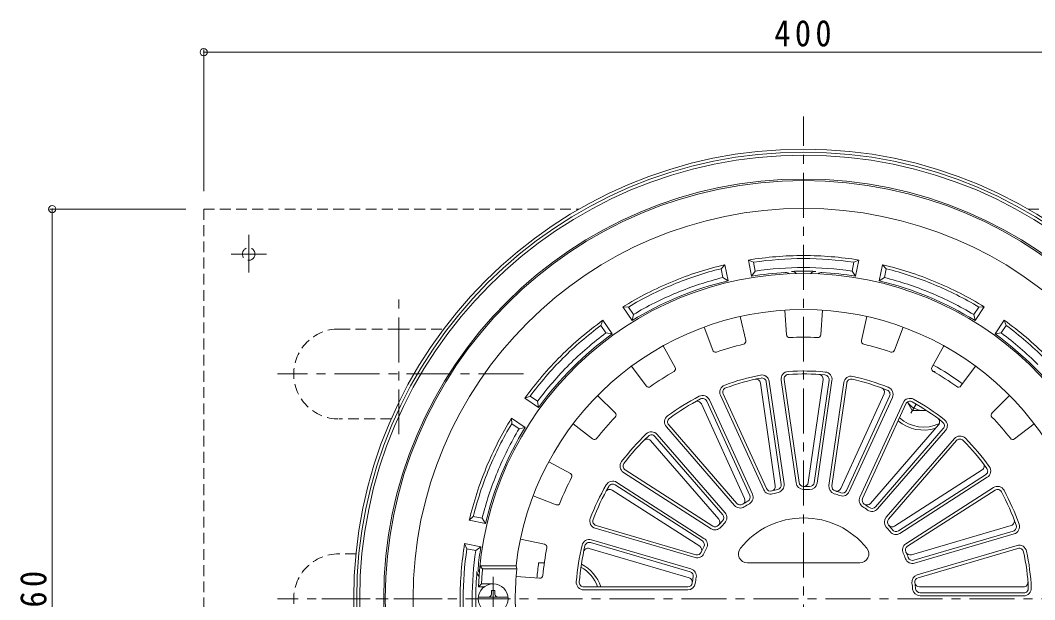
# Model space of a CAD drawing. Units: millimetres at full size, sheet at 1:3; details may follow other scales. Extents: x -699 to 802, y -582 to 582.
# Drawn here: x -541.6 to -203.4, y 389.2 to 582.5 of the extents above; entities that cross this region are included whole.
import ezdxf

# ---------------------------------------------------------------- set-up
doc = ezdxf.new("R2010")
doc.units = ezdxf.units.MM
doc.header["$LTSCALE"] = 3
doc.header["$PDMODE"] = 32
doc.header["$PDSIZE"] = 2.4
doc.linetypes.add('CHAIN1', pattern=[8, 5, -1, 1, -1])
doc.linetypes.add('DASHED1', pattern=[1.8, 1.2, -0.6])
for name, color, linetype, lineweight in [('0-0_通り芯', 3, 'Continuous', 9), ('0-1_躯体', 2, 'Continuous', 9), ('0-2_仕上', 6, 'Continuous', 9), ('0-4_その他', 7, 'Continuous', 9), ('0-8_041', 4, 'Continuous', 9), ('0-9_051', 2, 'DASHED1', 9)]:
    doc.layers.add(name, color=color, linetype=linetype, lineweight=lineweight)
doc.styles.add('ＭＳ ゴシック', font='')
doc.styles.get('ＭＳ ゴシック').set_extended_font_data('MS Gothic')

msp = doc.modelspace()

# ---------------------------------------------------------------- linework, layer by layer
at = {"layer": '0-0_通り芯', "linetype": 'CHAIN1'}
for p, q in [((-280.443, 228.623), (-280.443, 550.404)), ((-441.111, 389.513), (-121.591, 389.513))]:
    msp.add_line(p, q, dxfattribs=at)
at = {"layer": '0-0_通り芯'}
for radius, start, end in [(150, 0, 180), (149, 0, 180), (148, 0, 180), (150, 180, 0), (149, 180, 0), (148, 180, 0)]:
    msp.add_arc((-280.443, 389.513), radius, start, end, dxfattribs=at)
at = {"layer": '0-1_躯体'}
for p, q in [((-307.954, 499.629), (-306.691, 500.964)), ((-305.617, 495.567), (-306.691, 500.964)), ((-297.771, 497.127), (-298.844, 502.525)), ((-298.844, 502.525), (-297.166, 501.775)), ((-296.58, 498.829), (-297.166, 501.775)), ((-264.307, 498.829), (-263.721, 501.775)), ((-263.721, 501.775), (-262.042, 502.525)), ((-263.116, 497.127), (-262.042, 502.525)), ((-255.27, 495.567), (-254.196, 500.964)), ((-254.196, 500.964), (-252.932, 499.629)), ((-307.369, 496.683), (-307.954, 499.629)), ((-297.771, 497.127), (-296.58, 498.829)), ((-263.116, 497.127), (-264.307, 498.829)), ((-253.518, 496.683), (-252.932, 499.629)), ((-305.617, 495.567), (-307.368, 496.683)), ((-255.27, 495.567), (-253.518, 496.683)), ((-337.634, 482.305), (-340.692, 486.881)), ((-340.691, 486.881), (-338.853, 486.83)), ((-337.185, 484.333), (-338.853, 486.83)), ((-337.634, 482.305), (-337.185, 484.332)), ((-223.702, 484.333), (-222.033, 486.83)), ((-223.253, 482.305), (-223.702, 484.332)), ((-223.253, 482.305), (-220.195, 486.881)), ((-222.033, 486.83), (-220.195, 486.881)), ((-348, 480.719), (-347.343, 482.436)), ((-346.331, 478.221), (-348, 480.719)), ((-344.286, 477.86), (-347.343, 482.436)), ((-216.601, 477.86), (-213.544, 482.436)), ((-214.556, 478.221), (-212.887, 480.719)), ((-213.544, 482.436), (-212.887, 480.719)), ((-344.286, 477.86), (-346.331, 478.221)), ((-216.601, 477.86), (-214.556, 478.221)), ((-373.366, 456.413), (-371.649, 457.07)), ((-369.151, 455.401), (-371.649, 457.07)), ((-368.79, 453.356), (-373.366, 456.413)), ((-368.79, 453.356), (-369.151, 455.401)), ((-373.235, 446.704), (-377.811, 449.761)), ((-377.76, 447.923), (-377.811, 449.761)), ((-375.263, 446.255), (-377.76, 447.923)), ((-373.235, 446.704), (-375.262, 446.255)), ((-391.894, 415.761), (-390.559, 417.024)), ((-387.613, 416.438), (-390.559, 417.024)), ((-386.496, 414.687), (-387.613, 416.438)), ((-386.497, 414.687), (-391.894, 415.761)), ((-388.057, 406.841), (-393.455, 407.914)), ((-392.705, 406.236), (-393.455, 407.914)), ((-389.759, 405.65), (-392.705, 406.236)), ((-388.057, 406.841), (-389.759, 405.65)), ((-366.873, 401.664), (-368.789, 401.513)), ((-366.894, 401.513), (-368.789, 401.513))]:
    msp.add_line(p, q, dxfattribs=at)
for radius in [140, 139.5, 130.209]:
    msp.add_circle((-280.443, 389.513), radius, dxfattribs=at)
for centre, radius, start, end in [((-280.443, 389.513), 114.5, 90.00002, 99.24802), ((-280.443, 389.513), 114.5, 80.752, 90), ((-280.443, 389.513), 114.5, 103.252, 112.5), ((-280.443, 389.513), 113.5, 90, 98.47247), ((-280.443, 389.513), 113.5, 81.52753, 90), ((-280.443, 389.513), 114.5, 67.50002, 76.74802), ((-280.443, 389.513), 113.5, 104.02753, 112.5), ((-280.443, 389.513), 109, 93.22299, 99.14691), ((-280.443, 389.513), 110.5, 90, 98.397), ((-286.443, 496.345), 2, 51.45573, 93.67513), ((-280.443, 389.513), 109.288, 87.86333, 92.13663), ((-284.443, 496.726), 2, 39.02582, 92.13672), ((-280.443, 389.513), 110.5, 81.603, 90), ((-276.443, 496.726), 2, 87.86328, 140.9741), ((-274.443, 496.345), 2, 86.32416, 128.54408), ((-280.443, 389.513), 109, 80.85309, 86.77696), ((-280.443, 389.513), 113.5, 67.5, 75.97247), ((-280.443, 389.513), 114.5, 112.50002, 121.74802), ((-280.443, 389.513), 113.5, 112.5, 120.97247), ((-280.443, 389.513), 109, 103.35309, 121.64691), ((-280.443, 389.513), 110.5, 104.103, 112.5), ((-280.443, 389.513), 109, 58.35309, 76.64691), ((-280.443, 389.513), 110.5, 67.5, 75.897), ((-280.443, 389.513), 113.5, 59.02753, 67.5), ((-280.443, 389.513), 114.5, 58.252, 67.5), ((-280.443, 389.513), 110.5, 112.5, 120.897), ((-280.443, 389.513), 110.5, 59.103, 67.5), ((-280.443, 389.513), 114.5, 125.752, 135), ((-280.443, 389.513), 113.5, 126.52753, 135), ((-280.443, 389.513), 114.5, 45.00002, 54.24802), ((-280.443, 389.513), 113.5, 45, 53.47247), ((-280.443, 389.513), 109, 125.85309, 144.14691), ((-280.443, 389.513), 110.5, 126.603, 135), ((-280.443, 389.513), 109, 35.85309, 54.14691), ((-280.443, 389.513), 110.5, 45, 53.397), ((-280.443, 389.513), 114.5, 135.00002, 144.24802), ((-280.443, 389.513), 113.5, 135, 143.47247), ((-280.443, 389.513), 110.5, 135, 143.397), ((-280.444, 389.513), 89.156, 53.54833, 60.99693), ((-240.443, 458.795), 12, 227.97472, 295.97175), ((-280.443, 389.513), 109, 148.35309, 166.64691), ((-280.443, 389.513), 114.5, 148.252, 157.5), ((-280.443, 389.513), 113.5, 149.02753, 157.5), ((-240.443, 458.795), 13, 229.35754, 288.06546), ((-280.443, 389.513), 110.5, 149.103, 157.5), ((-280.443, 389.513), 114.5, 157.50002, 166.74802), ((-280.443, 389.513), 113.5, 157.5, 165.97247), ((-280.443, 389.513), 110.5, 157.5, 165.897), ((-280.443, 389.513), 114.5, 170.752, 180), ((-280.443, 389.513), 113.5, 171.52753, 180), ((-280.443, 389.513), 109, 170.85307, 174.63744), ((-280.443, 389.513), 110.5, 171.603, 180), ((-386.975, 399.513), 2, 174.63765, 216.40403), ((-280.444, 389.513), 89.156, 172.26477, 175.54241), ((-360.443, 389.513), 12, 19.47154, 61.40288), ((-360.443, 389.513), 13, 17.92051, 63.00917), ((-280.443, 389.513), 109.288, 175.188, 180), ((-387.353, 398.513), 2, 175.18823, 228.30456), ((-280.443, 389.513), 114.5, 180, 189.248), ((-280.443, 389.513), 113.5, 180, 188.47247), ((-280.443, 389.513), 110.5, 180, 188.397), ((-280.443, 389.513), 109.288, 180, 184.812)]:
    msp.add_arc(centre, radius, start, end, dxfattribs=at)
at = {"layer": '0-2_仕上'}
for p, q in [((-301.559, 483.675), (-299.759, 475.648)), ((-286.711, 485.81), (-286.177, 477.601)), ((-274.175, 485.81), (-274.709, 477.601)), ((-259.328, 483.675), (-261.128, 475.648)), ((-313.587, 480.143), (-310.762, 472.417)), ((-247.299, 480.143), (-250.125, 472.417)), ((-327.232, 473.912), (-323.243, 466.717)), ((-233.655, 473.912), (-237.643, 466.717)), ((-337.778, 467.134), (-332.89, 460.517)), ((-223.109, 467.134), (-227.996, 460.517)), ((-294.833, 461.492), (-289.897, 427.161)), ((-292.871, 461.898), (-287.951, 427.676)), ((-291.881, 462.04), (-286.961, 427.818)), ((-287.905, 462.488), (-282.969, 428.158)), ((-286.915, 462.631), (-281.979, 428.3)), ((-273.972, 462.631), (-278.908, 428.3)), ((-271.975, 462.467), (-276.895, 428.245)), ((-270.985, 462.325), (-275.905, 428.103)), ((-267.043, 461.634), (-271.979, 427.304)), ((-266.053, 461.492), (-270.989, 427.161)), ((-349.114, 457.311), (-343.26, 451.531)), ((-308.162, 457.43), (-293.754, 425.881)), ((-307.252, 457.846), (-292.844, 426.296)), ((-253.634, 457.846), (-268.043, 426.296)), ((-251.764, 457.127), (-266.127, 425.677)), ((-250.855, 456.711), (-265.217, 425.261)), ((-211.772, 457.311), (-217.626, 451.532)), ((-314.529, 454.522), (-300.121, 422.973)), ((-312.761, 455.465), (-298.398, 424.015)), ((-311.851, 455.88), (-297.489, 424.431)), ((-247.267, 454.938), (-261.675, 423.388)), ((-246.357, 454.522), (-260.765, 422.973)), ((-357.324, 447.837), (-350.77, 442.865)), ((-326.173, 446.87), (-303.46, 420.658)), ((-325.418, 447.525), (-302.705, 421.313)), ((-235.469, 447.525), (-258.182, 421.313)), ((-203.563, 447.837), (-210.117, 442.865)), ((-330.032, 443.688), (-307.391, 417.559)), ((-329.277, 444.343), (-306.636, 418.214)), ((-233.877, 446.308), (-256.518, 420.179)), ((-233.121, 445.653), (-255.763, 419.524)), ((-331.464, 442.286), (-308.751, 416.074)), ((-230.179, 442.941), (-252.892, 416.729)), ((-229.423, 442.286), (-252.136, 416.074)), ((-365.434, 435.218), (-358.188, 431.322)), ((-340.48, 431.663), (-311.302, 412.911)), ((-339.939, 432.504), (-310.762, 413.753)), ((-220.947, 432.504), (-250.125, 413.753)), ((-219.763, 430.888), (-248.848, 412.196)), ((-219.222, 430.047), (-248.307, 411.355)), ((-343.287, 427.523), (-314.201, 408.831)), ((-342.746, 428.364), (-313.66, 409.672)), ((-217.163, 426.615), (-246.34, 407.864)), ((-370.641, 423.815), (-362.952, 420.891)), ((-344.265, 425.774), (-315.087, 407.023)), ((-216.622, 425.774), (-245.8, 407.023)), ((-349.923, 413.041), (-316.644, 403.27)), ((-349.641, 414.001), (-316.363, 404.229)), ((-211.245, 414.001), (-244.524, 404.229)), ((-374.867, 409.422), (-366.818, 407.725)), ((-351.168, 409.238), (-317.994, 399.497)), ((-210.564, 412.116), (-243.738, 402.376)), ((-210.282, 411.157), (-243.456, 401.416)), ((-351.895, 406.325), (-318.617, 396.553)), ((-351.45, 408.278), (-318.276, 398.538)), ((-209.273, 407.284), (-242.552, 397.513)), ((-208.991, 406.325), (-242.27, 396.553)), ((-387.477, 399.513), (-388.384, 400.513)), ((-388.384, 400.513), (-376.314, 400.513)), ((-387.477, 399.513), (-376.045, 399.513)), ((-376.314, 400.513), (-376.045, 399.509)), ((-261.708, 401.513), (-299.178, 401.513)), ((-376.276, 396.984), (-368.45, 396.374)), ((-387.827, 394.514), (-388.87, 393.513)), ((-388.87, 393.513), (-386.943, 393.513)), ((-387.827, 394.514), (-383.943, 394.514)), ((-353.737, 393.513), (-319.054, 393.513)), ((-353.737, 392.513), (-319.054, 392.513)), ((-207.149, 393.513), (-241.833, 393.513)), ((-207.027, 391.513), (-241.601, 391.513)), ((-207.027, 390.513), (-241.601, 390.513))]:
    msp.add_line(p, q, dxfattribs=at)
for centre, radius, start, end in [((-280.443, 389.513), 108.5, 2.11276, 177.88724), ((-280.443, 389.513), 96.5, 6.54535, 173.45465), ((-285.179, 477.666), 1, 183.72467, 273.07578), ((-275.707, 477.666), 1, 266.92484, 356.27676), ((-280.443, 389.513), 87.279, 103.28844, 109.43887), ((-300.735, 475.429), 1, 283.28847, 12.6404), ((-280.443, 389.513), 87.279, 86.9248, 93.07524), ((-260.152, 475.429), 1, 167.36104, 256.71214), ((-280.443, 389.513), 87.279, 70.56117, 76.71161), ((-309.823, 472.761), 1, 200.0883, 289.43941), ((-251.064, 472.761), 1, 250.5612, 339.91313), ((-280.443, 389.513), 87.279, 119.65207, 125.80251), ((-324.118, 466.232), 1, 299.6521, 29.00403), ((-280.443, 389.513), 76, 100.91121, 110.254), ((-294.356, 461.685), 2.5, 8.18181, 100.91095), ((-285.43, 462.844), 2.5, 93.89041, 188.18182), ((-285.43, 462.844), 1.5, 93.88994, 188.18134), ((-280.443, 389.513), 76, 84.54758, 93.89037), ((-280.443, 389.513), 75, 84.54759, 93.89037), ((-275.456, 462.844), 1.5, 351.81818, 86.10983), ((-273.459, 462.681), 1.5, 351.81818, 84.54732), ((-273.459, 462.681), 2.5, 351.81818, 84.54732), ((-264.568, 461.279), 2.5, 77.52678, 171.81819), ((-280.443, 389.513), 76, 68.18394, 77.52673), ((-236.769, 466.232), 1, 150.99739, 240.3485), ((-280.443, 389.513), 87.279, 54.19753, 60.34796), ((-332.086, 461.111), 1, 216.45193, 305.80304), ((-305.888, 458.469), 2.5, 110.25404, 204.54546), ((-280.443, 389.513), 75, 100.91122, 110.254), ((-296.318, 461.279), 1.5, 8.18181, 102.47346), ((-294.356, 461.685), 1.5, 8.18181, 100.91095), ((-264.569, 461.279), 1.5, 77.52631, 171.8177), ((-280.443, 389.513), 75, 68.18396, 77.52673), ((-253.129, 457.749), 2.5, 335.45454, 68.18369), ((-228.8, 461.111), 1, 234.19756, 323.54948), ((-280.443, 389.513), 76, 117.27484, 126.61763), ((-314.125, 454.842), 2.5, 24.54544, 117.27458), ((-305.888, 458.469), 1.5, 110.25357, 204.54497), ((-254.999, 458.469), 1.5, 335.45454, 69.7462), ((-253.129, 457.749), 1.5, 335.45454, 68.18369), ((-280.443, 389.513), 75, 117.27486, 126.61763), ((-315.894, 453.899), 1.5, 24.54544, 118.8371), ((-314.125, 454.842), 1.5, 24.54544, 117.27458), ((-244.993, 453.899), 2.5, 61.16313, 155.45454), ((-244.993, 453.899), 1.5, 61.16266, 155.45406), ((-280.443, 389.513), 75, 51.82031, 61.16309), ((-280.443, 389.513), 76, 51.8203, 61.16309), ((-280.443, 389.513), 87.279, 136.0157, 142.16614), ((-343.963, 450.82), 1, 316.01573, 45.36766), ((-324.284, 448.507), 2.5, 126.61768, 220.90909), ((-216.924, 450.82), 1, 134.63376, 223.98486), ((-280.443, 389.513), 87.279, 37.83389, 43.98433), ((-324.284, 448.507), 1.5, 126.6172, 220.9086), ((-236.603, 448.507), 1.5, 319.0909, 53.38255), ((-235.011, 447.29), 1.5, 319.0909, 51.82004), ((-235.011, 447.29), 2.5, 319.0909, 51.82004), ((-350.166, 443.662), 1, 232.81557, 322.16667), ((-280.443, 389.513), 76, 133.63847, 142.98126), ((-280.443, 389.513), 75, 133.63849, 142.98126), ((-331.166, 442.706), 2.5, 40.90907, 133.63821), ((-331.166, 442.706), 1.5, 40.90907, 133.63821), ((-228.289, 441.304), 2.5, 44.7995, 139.09091), ((-280.443, 389.513), 76, 35.45667, 44.79945), ((-210.721, 443.662), 1, 217.83392, 307.18585), ((-332.597, 441.304), 1.5, 40.90907, 135.20073), ((-228.289, 441.304), 1.5, 44.79903, 139.09042), ((-280.443, 389.513), 75, 35.45668, 44.79945), ((-339.129, 433.766), 2.5, 142.98131, 237.27272), ((-339.129, 433.766), 1.5, 142.98083, 237.27223), ((-221.758, 433.766), 1.5, 302.72726, 37.01892), ((-220.574, 432.15), 1.5, 302.72726, 35.45641), ((-220.574, 432.15), 2.5, 302.72726, 35.45641), ((-280.443, 389.513), 87.279, 152.37933, 158.52977), ((-358.662, 430.441), 1, 332.37936, 61.73129), ((-280.443, 389.513), 76, 150.00211, 159.34489), ((-280.443, 389.513), 75, 150.00212, 159.34489), ((-344.098, 426.261), 2.5, 57.27271, 150.00185), ((-344.098, 426.261), 1.5, 57.27271, 150.00185), ((-291.48, 426.919), 1.5, 204.54588, 286.43825), ((-291.382, 426.948), 1.5, 286.28915, 8.18181), ((-289.436, 427.462), 1.5, 283.33075, 8.18181), ((-289.436, 427.462), 2.5, 283.33044, 8.18181), ((-280.494, 428.513), 2.5, 188.18182, 270.07474), ((-280.494, 428.513), 1.5, 188.18225, 270.07462), ((-280.443, 389.513), 37.5, 86.96701, 90.07463), ((-280.393, 428.513), 1.5, 269.92552, 351.81818), ((-278.38, 428.459), 2.5, 266.96681, 351.81818), ((-278.38, 428.459), 1.5, 266.96712, 351.81818), ((-269.504, 426.948), 2.5, 171.81819, 253.71111), ((-269.504, 426.948), 1.5, 171.81862, 253.71098), ((-269.407, 426.919), 1.5, 253.56189, 335.45454), ((-215.811, 424.512), 2.5, 28.43587, 122.72728), ((-345.076, 424.512), 1.5, 57.27271, 151.56436), ((-301.486, 422.35), 1.5, 302.65279, 24.54544), ((-299.763, 423.392), 1.5, 299.69438, 24.54544), ((-299.763, 423.392), 2.5, 299.69408, 24.54544), ((-291.48, 426.919), 2.5, 204.54546, 286.43837), ((-280.443, 389.513), 37.5, 103.33064, 106.43826), ((-280.443, 389.513), 36.5, 103.3307, 106.43829), ((-280.443, 389.513), 36.5, 86.96707, 90.07466), ((-280.443, 389.513), 36.5, 70.60344, 73.71103), ((-280.443, 389.513), 37.5, 70.60338, 73.711), ((-267.491, 426.3), 2.5, 250.60318, 335.45454), ((-267.491, 426.3), 1.5, 250.60349, 335.45454), ((-259.401, 422.35), 2.5, 155.45454, 237.34746), ((-259.401, 422.35), 1.5, 155.45497, 237.34734), ((-215.811, 424.512), 1.5, 28.43539, 122.72679), ((-280.443, 389.513), 75, 19.09305, 28.43582), ((-280.443, 389.513), 76, 19.09303, 28.43582), ((-362.597, 421.825), 1, 249.1792, 338.5303), ((-301.571, 422.295), 2.5, 220.90909, 302.802), ((-301.571, 422.295), 1.5, 220.90952, 302.80188), ((-280.443, 389.513), 37.5, 119.69427, 122.8019), ((-280.443, 389.513), 36.5, 119.69434, 122.80193), ((-280.443, 389.513), 36.5, 54.23979, 57.34738), ((-280.443, 389.513), 37.5, 54.23973, 57.34735), ((-259.316, 422.295), 1.5, 237.19824, 319.0909), ((-257.652, 421.161), 2.5, 234.23953, 319.0909), ((-257.652, 421.161), 1.5, 234.23984, 319.0909), ((-349.219, 415.44), 2.5, 159.34494, 253.63635), ((-309.884, 415.091), 1.5, 319.01642, 40.90907), ((-308.525, 416.577), 1.5, 316.05801, 40.90907), ((-308.525, 416.577), 2.5, 316.05771, 40.90907), ((-280.443, 389.513), 27, 38.68217, 141.31783), ((-251.002, 415.091), 2.5, 139.09091, 220.98383), ((-251.002, 415.091), 1.5, 139.09134, 220.9837), ((-349.219, 415.44), 1.5, 159.34447, 253.63586), ((-309.951, 415.015), 2.5, 237.27272, 319.16563), ((-309.951, 415.015), 1.5, 237.27315, 319.16551), ((-280.443, 389.513), 37.5, 136.05791, 139.16553), ((-280.443, 389.513), 36.5, 136.05797, 139.16556), ((-280.443, 389.513), 36.5, 37.87616, 40.98375), ((-280.443, 389.513), 37.5, 37.8761, 40.98372), ((-250.936, 415.015), 1.5, 220.83461, 302.72726), ((-211.668, 415.44), 1.5, 286.36363, 20.65529), ((-210.987, 413.556), 1.5, 286.36363, 19.09277), ((-210.987, 413.556), 2.5, 286.36363, 19.09277), ((-351.872, 406.839), 2.5, 73.63634, 166.36548), ((-315.012, 407.569), 2.5, 332.42134, 57.27271), ((-249.659, 413.458), 2.5, 217.8759, 302.72726), ((-249.659, 413.458), 1.5, 217.87621, 302.72726), ((-280.443, 389.513), 87.279, 168.74297, 174.8934), ((-367.024, 406.747), 1, 348.743, 78.09492), ((-280.443, 389.513), 76, 166.36574, 175.70853), ((-280.443, 389.513), 75, 166.36575, 175.70853), ((-352.318, 404.886), 1.5, 73.63634, 167.92799), ((-351.872, 406.839), 1.5, 73.63634, 166.36548), ((-315.898, 405.761), 1.5, 335.38005, 57.27271), ((-280.443, 389.513), 37.5, 152.42154, 155.52916), ((-315.012, 407.569), 1.5, 332.42165, 57.27271), ((-280.443, 389.513), 36.5, 152.4216, 155.52919), ((-299.178, 404.513), 3, 141.31787, 270), ((-261.708, 404.513), 3, 270, 38.68213), ((-244.989, 405.761), 2.5, 122.72728, 204.62019), ((-244.989, 405.761), 1.5, 122.72771, 204.62007), ((-208.569, 404.886), 2.5, 12.07224, 106.36365), ((-208.569, 404.886), 1.5, 12.07176, 106.36316), ((-315.94, 405.669), 2.5, 253.63635, 335.52927), ((-315.94, 405.669), 1.5, 253.63678, 335.52914), ((-280.443, 389.513), 36.5, 21.51253, 24.62012), ((-244.16, 403.815), 2.5, 201.51227, 286.36363), ((-280.443, 389.513), 37.5, 21.51247, 24.62009), ((-244.947, 405.669), 1.5, 204.47098, 286.36363), ((-244.16, 403.815), 1.5, 201.51257, 286.36363), ((-280.443, 389.513), 75, 2.72942, 12.07219), ((-280.443, 389.513), 76, 2.7294, 12.07219), ((-280.443, 389.513), 107.5, 174.66245, 177.33412), ((-280.443, 389.513), 96.123, 174.0312, 180), ((-280.443, 389.513), 96.123, 180, 5.9688), ((-318.699, 397.098), 2.5, 348.78497, 73.63634), ((-368.372, 397.371), 1, 265.54283, 354.89394), ((-319.039, 395.114), 1.5, 351.74368, 73.63634), ((-318.699, 397.098), 1.5, 348.78528, 73.63634), ((-280.443, 389.513), 37.5, 168.78517, 171.89279), ((-280.443, 389.513), 36.5, 168.78523, 171.89282), ((-241.847, 395.114), 2.5, 106.36365, 188.25656), ((-241.847, 395.114), 1.5, 106.36407, 188.25644), ((-353.737, 395.013), 2.5, 175.70857, 269.99998), ((-353.737, 395.013), 1.5, 175.7081, 269.9995), ((-319.054, 395.013), 1.5, 270.00041, 351.89278), ((-319.054, 395.013), 2.5, 269.99998, 351.8929), ((-280.443, 389.513), 36.5, 5.1489, 8.25648), ((-241.601, 393.013), 2.5, 185.14864, 270), ((-280.443, 389.513), 37.5, 5.14883, 8.25645), ((-241.833, 395.013), 1.5, 188.10735, 270), ((-241.601, 393.013), 1.5, 185.14894, 270), ((-207.149, 395.013), 1.5, 270, 4.29166), ((-207.027, 393.013), 2.5, 270, 2.72914), ((-207.027, 393.013), 1.5, 270, 2.72914), ((-280.443, 389.513), 96.123, 180, 185.9688)]:
    msp.add_arc(centre, radius, start, end, dxfattribs=at)
at = {"layer": '0-4_その他'}
for p, q in [((-480.443, 572.761), (-480.443, 525.513)), ((-480.443, 571.861), (-80.443, 571.861)), ((-531.852, 519.513), (-486.443, 519.513)), ((-530.952, 519.513), (-530.952, 259.513))]:
    msp.add_line(p, q, dxfattribs=at)
for p in [(-480.443, 571.861), (-530.952, 519.513)]:
    msp.add_point(p, dxfattribs=at)
at = {"layer": '0-8_041', "linetype": 'CHAIN1'}
msp.add_line((-383.943, 396.823), (-383.943, 382.204), dxfattribs=at)
at = {"layer": '0-8_041'}
for p, q in [((-378.979, 390.113), (-388.907, 390.113)), ((-384.543, 392.263), (-383.343, 392.263)), ((-384.543, 391.113), (-384.543, 392.263)), ((-383.343, 391.113), (-383.343, 392.263))]:
    msp.add_line(p, q, dxfattribs=at)
msp.add_circle((-383.943, 389.513), 5, dxfattribs=at)
for centre, start, end in [((-385.543, 391.113), 270, 0), ((-382.343, 391.113), 180, 270)]:
    msp.add_arc(centre, 1, start, end, dxfattribs=at)
at = {"layer": '0-9_051'}
for p, q in [((-480.443, 519.513), (-480.443, 259.513)), ((-480.443, 519.513), (-355.277, 519.513)), ((-205.61, 519.513), (-80.443, 519.513)), ((-415.443, 479.513), (-435.443, 479.513)), ((-415.443, 479.513), (-400.443, 479.513)), ((-417.921, 449.513), (-435.443, 449.513)), ((-429.692, 404.513), (-435.443, 404.513))]:
    msp.add_line(p, q, dxfattribs=at)
at = {"layer": '0-9_051', "linetype": 'CHAIN1'}
for p, q in [((-465.443, 510.921), (-465.443, 498.366)), ((-471.258, 504.513), (-459.508, 504.513)), ((-415.443, 444.39), (-415.443, 490.899)), ((-373.866, 464.513), (-455.885, 464.513)), ((-400.951, 389.513), (-455.885, 389.513))]:
    msp.add_line(p, q, dxfattribs=at)
at = {"layer": '0-9_051', "color": 4, "linetype": 'Continuous'}
for p, q in [((-236.696, 465.296), (-237.145, 465.296)), ((-236.696, 465.296), (-236.472, 464.907)), ((-245.838, 455.139), (-244.199, 452.3)), ((-239.421, 452.3), (-244.199, 452.3))]:
    msp.add_line(p, q, dxfattribs=at)
at = {"layer": '0-9_051', "color": 4, "linetype": 'CHAIN1'}
msp.add_line((-244.701, 451.421), (-242.943, 454.465), dxfattribs=at)
at = {"layer": '0-9_051'}
msp.add_circle((-465.443, 504.513), 2.1, dxfattribs=at)
for centre in [(-435.443, 464.513), (-435.443, 389.513)]:
    msp.add_arc(centre, 15, 90, 270, dxfattribs=at)
at = {"layer": '0-9_051', "color": 4, "linetype": 'Continuous'}
msp.add_arc((-240.441, 458.791), 6.5, 214.08365, 278.23691, dxfattribs=at)

# ---------------------------------------------------------------- texts
at = {"layer": '0-4_その他', "color": 2, "insert": (-290.193, 573.661), "char_height": 8.798, "attachment_point": 7, "style": 'ＭＳ ゴシック'}
msp.add_mtext('\\T1.27;\\W0.9;400', dxfattribs=at)
at = {"layer": '0-4_その他', "color": 2, "insert": (-532.752, 379.763), "char_height": 8.798, "attachment_point": 7, "rotation": 90, "style": 'ＭＳ ゴシック'}
msp.add_mtext('\\T1.27;\\W0.9;260', dxfattribs=at)

doc.saveas('drawing.dxf')
